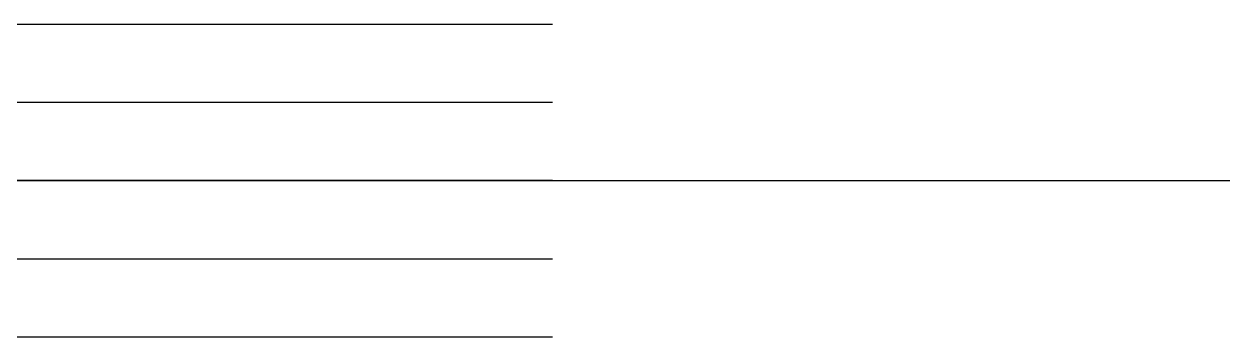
# Model space of a CAD drawing. Extents: x -990 to 1410, y -990 to 1287.
# Drawn here: x 698 to 1410, y 56 to 241 of the extents above; entities that cross this region are included whole.
import ezdxf

# ---------------------------------------------------------------- set-up
doc = ezdxf.new("R2010")
doc.units = 0
doc.linetypes.add('SLD-SOLID', pattern=[0])
doc.layers.get('0').update_dxf_attribs({"linetype": 'CONTINUOUS'})

msp = doc.modelspace()

# ---------------------------------------------------------------- linework, layer by layer
at = {"color": 7, "linetype": 'SLD-SOLID'}
for p, q in [((10, 240.83333333), (1010, 240.83333333)), ((10, 194.66666667), (1010, 194.66666667)), ((1009.999, 148.5), (-989.999, 148.5)), ((-589.999, 148.5), (1409.999, 148.5)), ((10, 102.33333333), (1010, 102.33333333)), ((10, 56.16666667), (1010, 56.16666667))]:
    msp.add_line(p, q, dxfattribs=at)

doc.saveas('drawing.dxf')
